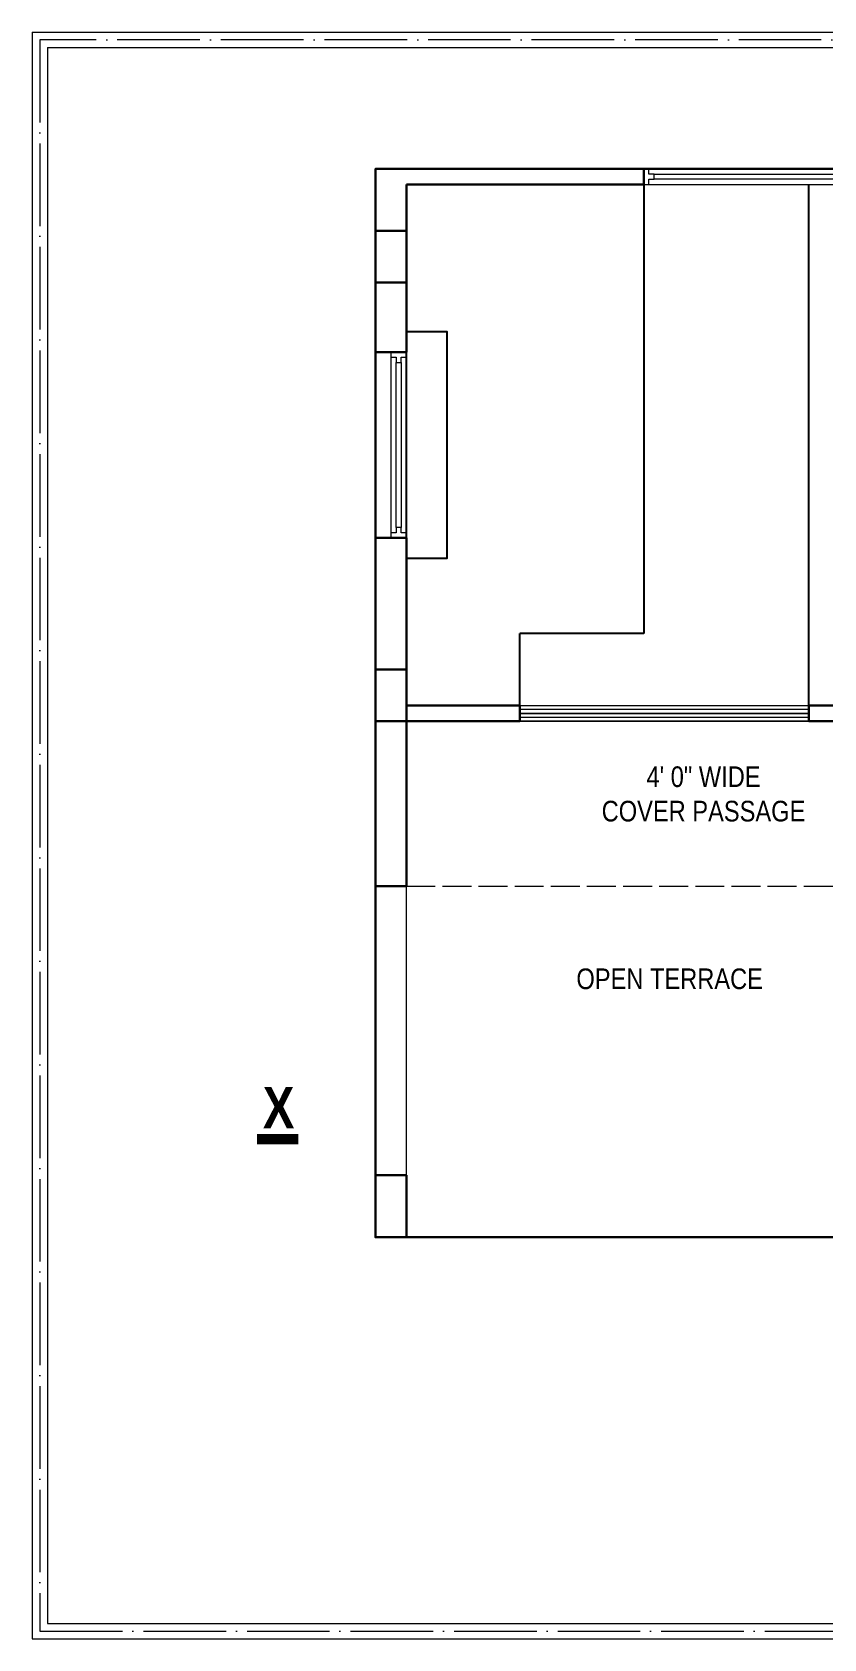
# Model space of a CAD drawing. Header units: millimetres. Extents: x 56222 to 154462, y -172610 to -121287.
# Drawn here: x 153759.9 to 153990, y -172546.4 to -172079.4 of the extents above; entities that cross this region are included whole.
import ezdxf

# ---------------------------------------------------------------- set-up
doc = ezdxf.new("R2010")
doc.units = ezdxf.units.MM
doc.header["$MEASUREMENT"] = 0
doc.linetypes.add('ACAD_ISO02W100', pattern=[15, 12, -3])
doc.linetypes.add('ACAD_ISO04W100', pattern=[30, 24, -3, 0, -3])
doc.layers.get('Defpoints').update_dxf_attribs({"color": 220})
for name, color, linetype, lineweight in [('COLUMN', 1, 'Continuous', 30), ('ELEVATION ( SPIRAL STAIR )', 250, 'Continuous', 9), ('GROUND FLOOR', 7, 'Continuous', 9), ('SECOND FLOOR', 7, 'Continuous', 9), ('SECOND FLOOR  ( PLINE )', 251, 'Continuous', 30), ('SECOND FLOOR ( DW_RAIL )', 7, 'Continuous', 9), ('SECOND FLOOR ( TEXT )', 7, 'Continuous', 9), ('SECTION', 7, 'Continuous', 9)]:
    doc.layers.add(name, color=color, linetype=linetype, lineweight=lineweight)
doc.styles.add("Cn_BT_0'-0", font='swissc.ttf')
doc.styles.add('KATHA', font='swissc.ttf')

msp = doc.modelspace()

# ---------------------------------------------------------------- linework, layer by layer
at = {"color": 5}
for p, q in [((153937.6908, -172123.6479), (153937.6908, -172254.1596)), ((153985.6908, -172275.1479), (153985.6908, -172123.6479)), ((153937.6908, -172254.1596), (153901.6908, -172254.1596)), ((153901.6908, -172275.1479), (153901.6908, -172254.1596))]:
    msp.add_line(p, q, dxfattribs=at)
msp.add_lwpolyline([(153868.6908, -172166.4241), (153880.4326, -172166.4241), (153880.4326, -172232.3717), (153868.6908, -172232.3717)], close=True, dxfattribs=at)
at = {"layer": 'COLUMN'}
for points in [[(153859.6908, -172137.1479), (153868.6908, -172137.1479), (153868.6908, -172152.1479), (153859.6908, -172152.1479)], [(153859.6908, -172264.6479), (153868.6908, -172264.6479), (153868.6908, -172279.6479), (153859.6908, -172279.6479)], [(153859.6908, -172411.6479), (153868.6908, -172411.6479), (153868.6908, -172429.6479), (153859.6908, -172429.6479)]]:
    msp.add_lwpolyline(points, close=True, dxfattribs=at)
at = {"layer": 'Defpoints', "color": 6, "lineweight": 30}
msp.add_lwpolyline([(153859.6908, -172119.1479), (154260.1908, -172119.1479), (154260.1908, -172429.6479), (153859.6908, -172429.6479)], close=True, dxfattribs=at)
at = {"layer": 'ELEVATION ( SPIRAL STAIR )', "color": 5}
for points in [[(153901.6908, -172275.1479), (153985.6908, -172275.1479), (153985.6908, -172279.6479), (153901.6908, -172279.6479)], [(153901.6908, -172276.1956), (153985.6908, -172276.1956), (153985.6908, -172277.3979), (153901.6908, -172277.3979)], [(153901.6908, -172277.3979), (153985.6908, -172277.3979), (153985.6908, -172278.6002), (153901.6908, -172278.6002)]]:
    msp.add_lwpolyline(points, close=True, dxfattribs=at)
at = {"layer": 'GROUND FLOOR'}
for p, q in [((153759.9408, -172079.3979), (154260.1908, -172079.3979)), ((153759.9408, -172079.3979), (153759.9408, -172546.3979)), ((153764.4408, -172083.8979), (154260.1908, -172083.8979)), ((153764.4408, -172083.8979), (153764.4408, -172541.8979)), ((153764.4408, -172541.8979), (154260.1908, -172541.8979)), ((153759.9408, -172546.3979), (154260.1908, -172546.3979))]:
    msp.add_line(p, q, dxfattribs=at)
at = {"layer": 'GROUND FLOOR', "color": 1, "linetype": 'ACAD_ISO04W100'}
msp.add_lwpolyline([(154260.1908, -172081.6479), (153762.1908, -172081.6479), (153762.1908, -172544.1479), (154260.1908, -172544.1479)], dxfattribs=at)
at = {"layer": 'SECOND FLOOR'}
for p, q in [((153859.6908, -172119.1479), (154260.1908, -172119.1479)), ((153859.6908, -172119.1479), (153859.6908, -172429.6479)), ((153937.6908, -172119.1479), (153937.6908, -172123.6479)), ((153868.6908, -172275.1479), (153868.6908, -172123.6479)), ((153868.6908, -172123.6479), (154099.6908, -172123.6479)), ((153868.6908, -172172.3979), (153859.6908, -172172.3979)), ((153868.6908, -172226.3979), (153859.6908, -172226.3979)), ((153868.6908, -172275.1479), (153901.6908, -172275.1479)), ((153901.6908, -172279.6479), (153901.6908, -172275.1479)), ((153985.6908, -172275.1479), (154063.6908, -172275.1479)), ((153985.6908, -172279.6479), (153985.6908, -172275.1479)), ((153868.6908, -172279.6479), (154063.6908, -172279.6479)), ((153868.6908, -172429.6479), (153868.6908, -172279.6479)), ((153868.6908, -172327.6479), (153859.6908, -172327.6479)), ((154260.1908, -172429.6479), (153859.6908, -172429.6479))]:
    msp.add_line(p, q, dxfattribs=at)
at = {"layer": 'SECOND FLOOR', "color": 1, "linetype": 'ACAD_ISO02W100', "ltscale": 0.7}
msp.add_lwpolyline([(153868.6908, -172327.6479), (154018.6908, -172327.6479)], dxfattribs=at)
at = {"layer": 'SECOND FLOOR  ( PLINE )'}
for points in [[(153868.6908, -172123.6479), (153937.6908, -172123.6479), (153937.6908, -172119.1479), (153859.6908, -172119.1479), (153859.6908, -172172.3979), (153868.6908, -172172.3979)], [(153901.6908, -172275.1479), (153868.6908, -172275.1479), (153868.6908, -172226.3979), (153864.1908, -172226.3979), (153859.6908, -172226.3979), (153859.6908, -172327.6479), (153868.6908, -172327.6479), (153868.6908, -172279.6479), (153901.6908, -172279.6479)], [(154063.6908, -172275.1479), (153985.6908, -172275.1479), (153985.6908, -172279.6479), (154063.6908, -172279.6479)]]:
    msp.add_lwpolyline(points, close=True, dxfattribs=at)
at = {"layer": 'SECOND FLOOR ( DW_RAIL )'}
for points in [[(154014.1908, -172119.1479), (154012.6908, -172119.1479), (154012.6908, -172120.6479), (154011.1908, -172120.6479), (154011.1908, -172122.1479), (153940.6908, -172122.1479), (153940.6908, -172120.6479), (153939.1908, -172120.6479), (153939.1908, -172119.1479), (153937.6908, -172119.1479), (153937.6908, -172123.6479), (153939.1908, -172123.6479), (153939.1908, -172122.1479), (153940.6908, -172122.1479), (153940.6908, -172120.6479), (154011.1908, -172120.6479), (154011.1908, -172122.1479), (154012.6908, -172122.1479), (154012.6908, -172123.6479), (154014.1908, -172123.6479), (154014.1908, -172119.1479), (153937.6908, -172119.1479), (153937.6908, -172123.6479), (154014.1908, -172123.6479)], [(153868.6908, -172226.3979), (153868.6908, -172224.8979), (153867.1908, -172224.8979), (153867.1908, -172223.3979), (153865.6908, -172223.3979), (153865.6908, -172175.3979), (153867.1908, -172175.3979), (153867.1908, -172173.8979), (153868.6908, -172173.8979), (153868.6908, -172172.3979), (153864.1908, -172172.3979), (153864.1908, -172173.8979), (153865.6908, -172173.8979), (153865.6908, -172175.3979), (153867.1908, -172175.3979), (153867.1908, -172223.3979), (153865.6908, -172223.3979), (153865.6908, -172224.8979), (153864.1908, -172224.8979), (153864.1908, -172226.3979), (153868.6908, -172226.3979), (153868.6908, -172172.3979), (153864.1908, -172172.3979), (153864.1908, -172226.3979)]]:
    msp.add_lwpolyline(points, close=True, dxfattribs=at)
at = {"layer": 'SECTION', "color": 5}
msp.add_lwpolyline([(153831.2604, -172399.6479, 12, 12, 0), (153831.2604, -172402.6479, 0, 0, 0), (154286.3896, -172402.6479, 12, 12, 0), (154286.3896, -172399.6479, 12, 12, 0)], format="xyseb", dxfattribs=at)

# ---------------------------------------------------------------- texts
at = {"layer": 'SECOND FLOOR ( TEXT )', "char_height": 6, "attachment_point": 5, "style": 'KATHA'}
for s, insert in [('4\' 0" WIDE \\PCOVER PASSAGE', (153955.0519, -172300.854)), ('OPEN TERRACE', (153945.2156, -172354.5901))]:
    msp.add_mtext(s, dxfattribs=dict(at, insert=insert))
at = {"layer": 'SECTION', "color": 5, "insert": (153826.984, -172398.0092), "char_height": 12, "attachment_point": 7, "line_spacing_factor": 1.157143, "style": "Cn_BT_0'-0"}
msp.add_mtext('{\\fSwis721 Cn BT|b1|i0|c0|p34;X}', dxfattribs=at)

doc.saveas('drawing.dxf')
